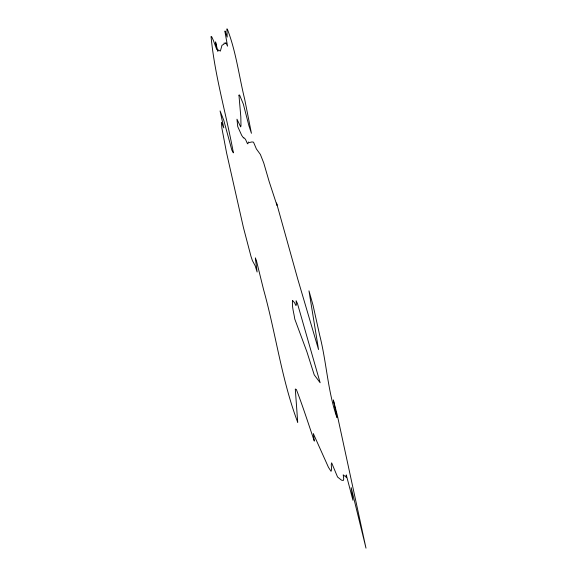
<?xml version="1.0" encoding="UTF-8"?>
<svg xmlns="http://www.w3.org/2000/svg" width="577" height="577" viewBox="0 0 577 577"><rect width="100%" height="100%" fill="white"/><g stroke="black" fill="none" stroke-linecap="round" stroke-linejoin="round"><path stroke-width="0.87" d="M238.957 95.191L240.825 116.871L240.984 125.62L240.696 126.904L236.974 119.201L237.738 126.587L241.698 135.386L243.53 137.968L243.876 137.694L245.506 139.331L247.309 143.392L247.858 143.846L248.355 142.05L249.452 142.505L252.012 141.935L253.527 142.173L256.39 148.953L260.386 154.456L263.761 163.017L269.142 181.51L276.924 205.224L276.527 203.003L297.761 279.109L318.533 349.547L308.969 290.837L313.015 305.154L319.701 335.28C326.625 362.406 327.693 391.026 336.903 417.438L333.347 399.948L337.235 414.921L365.998 548.15L351.184 487.615L352.965 500.281L346.279 474.936L346.488 477.706L345.089 475.816L344.577 476.104L343.2 474.813L343.741 479.018L343.286 480.511L341.44 480.122L337.567 477.028L331.645 462.833C330.433 465.495 332.568 468.69 331.039 471.315L328.486 467.377L313.297 433.536L314.314 441.095C308.428 423.85 302.889 406.453 296.354 389.475L295.294 389.049L297.718 422.335C281.583 379.587 275.856 333.528 263.581 289.64L256.397 260.552L255.337 257.912L257.118 272.019L255.193 265.831L252.416 260.631L250.981 256.347L243.415 227.489L226.573 152.862L221.864 128.065L221.402 122.324L223.804 127.849L220.068 110.935L223.753 120.225L231.86 150.143L233.382 152.833C226.292 114.095 214.723 75.746 211.052 36.539L211.773 36.87L213.339 40.383L216.793 49.593L215.56 41.905L217.832 51.303L218.229 49.925L220.364 51.101L222.001 45.244L223.926 44.285L224.1 43.03L225.535 43.506L225.838 42.684L227.562 46.153L224.98 31.872L225.016 30.956L227.208 37.087L226.898 28.85L227.374 29.232C236.116 51.728 238.972 75.998 244.706 99.331L251.428 133.294L248.911 125.721L243.321 104.04L239.578 95.032L238.957 95.191M292.611 300.494C291.695 306.603 293.953 312.9 294.746 318.973L306.906 351.811L314.213 374.826L320.134 382.739L297.501 303.682L296.116 300.711L296.398 305.009L295.828 305.478L294.566 302.774L292.611 300.494"/></g></svg>
